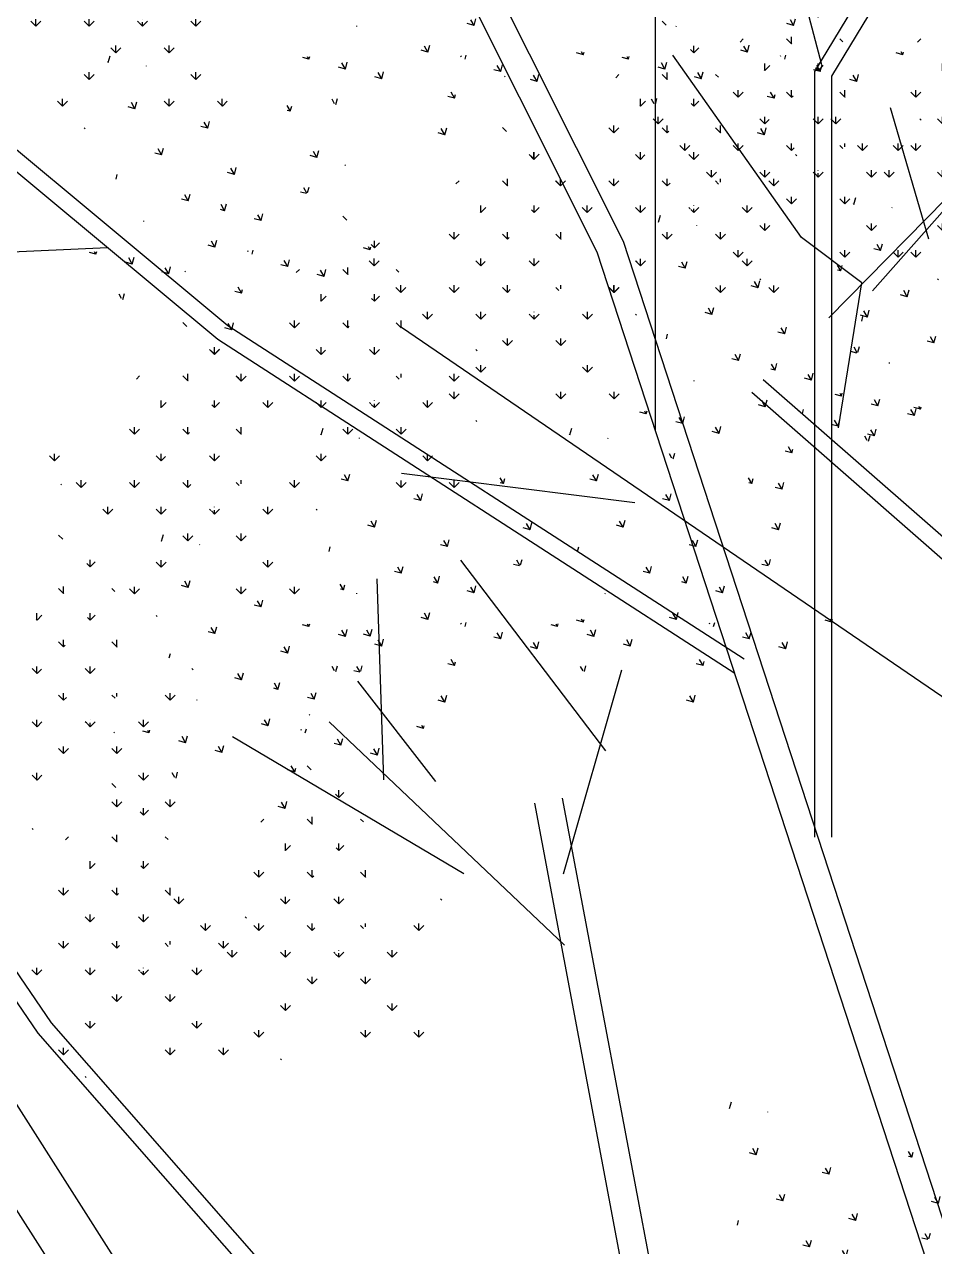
# Model space of a CAD drawing. Header units: inches. Extents: x 35686 to 107884, y -6679 to 46392.
# Drawn here: x 89109 to 90618, y 34273 to 36300 of the extents above; entities that cross this region are included whole.
import ezdxf

# ---------------------------------------------------------------- set-up
doc = ezdxf.new("R2010")
doc.units = ezdxf.units.IN
doc.header["$LTSCALE"] = 500
doc.header["$MEASUREMENT"] = 0
doc.layers.add('APPROVAL-DRG', color=7, linetype='CONTINUOUS')
doc.layers.add('FRONT-ELEVATION', color=7, linetype='CONTINUOUS')

# ---------------------------------------------------------------- blocks, each defined once
blk = doc.blocks.new('TREE3')
at = {"layer": 'FRONT-ELEVATION', "linetype": 'Continuous'}
h = blk.add_hatch(dxfattribs=at)
h.set_pattern_fill('GRASS', color=62, scale=50, style=0)
h.set_pattern_definition([(90, (-82599.68, 23982.284), (-35.355339, 35.355339), [9.375, -61.335678]), (45, (-82599.68, 23982.284), (-35.35534, 35.35534), [9.375, -40.625]), (135, (-82599.68, 23982.284), (-35.35534, -35.35534), [9.375, -40.625])])
edge = h.paths.add_edge_path()
edge.add_line((-1307.1, 4358.2), (-1251.9, 4253.2))
edge.add_line((-1251.9, 4253.2), (-1144.3, 4257))
edge.add_line((-1144.3, 4257), (-1262.9, 4352.3))
edge.add_line((-1262.9, 4352.3), (-1149.4, 4379.9))
edge.add_line((-1149.4, 4379.9), (-1152, 4492.2))
edge.add_line((-1152, 4492.2), (-1208, 4389.4))
edge.add_line((-1208, 4389.4), (-1293.4, 4370.3))
edge.add_line((-1293.4, 4370.3), (-1248.7, 4409.6))
edge.add_line((-1248.7, 4409.6), (-1255, 4548.1))
edge.add_line((-1255, 4548.1), (-1292.2, 4623.3))
edge.add_line((-1292.2, 4623.3), (-1290.7, 4486))
edge.add_line((-1290.7, 4486), (-1306, 4383.3))
edge.add_line((-1306, 4383.3), (-1318.9, 4399.9))
edge.add_line((-1318.9, 4399.9), (-1325.8, 4692.5))
edge.add_line((-1325.8, 4692.5), (-1360.1, 4513.3))
edge.add_line((-1360.1, 4513.3), (-1338.7, 4425.4))
edge.add_line((-1338.7, 4425.4), (-1379.1, 4477.5))
edge.add_line((-1379.1, 4477.5), (-1377, 4588.5))
edge.add_line((-1377, 4588.5), (-1418.6, 4461.9))
edge.add_line((-1418.6, 4461.9), (-1329.9, 4389.2))
edge.add_line((-1329.9, 4389.2), (-1534.6, 4465.3))
edge.add_line((-1534.6, 4465.3), (-1456.6, 4342.2))
edge.add_line((-1456.6, 4342.2), (-1328, 4364.9))
edge.add_line((-1328, 4364.9), (-1418.7, 4274.2))
edge.add_line((-1418.7, 4274.2), (-1365.8, 4225.2))
edge.add_line((-1365.8, 4225.2), (-1305.3, 4353.6))
h = blk.add_hatch(dxfattribs=at)
h.set_pattern_fill('GRASS', color=41, scale=50, angle=30, style=0)
h.set_pattern_definition([(120, (-81093.973, -19315.238), (-48.296291, 12.940952), [9.375, -61.335678]), (75, (-81093.973, -19315.24), (-48.29629, 12.940952), [9.375, -40.625]), (165, (-81093.973, -19315.24), (-12.940952, -48.29629), [9.375, -40.625])])
edge = h.paths.add_edge_path()
edge.add_line((-880.5, 4336.1), (-780.2, 4272.8))
edge.add_line((-780.2, 4272.8), (-688.9, 4329.8))
edge.add_line((-688.9, 4329.8), (-839.2, 4353.1))
edge.add_line((-839.2, 4353.1), (-754.8, 4433.8))
edge.add_line((-754.8, 4433.8), (-813.2, 4529.7))
edge.add_line((-813.2, 4529.7), (-810.2, 4412.7))
edge.add_line((-810.2, 4412.7), (-874.7, 4353.4))
edge.add_line((-874.7, 4353.4), (-855.6, 4409.9))
edge.add_line((-855.6, 4409.9), (-930.3, 4526.6))
edge.add_line((-930.3, 4526.6), (-1000.1, 4573.1))
edge.add_line((-1000.1, 4573.1), (-930.2, 4455))
edge.add_line((-930.2, 4455), (-892.1, 4358.4))
edge.add_line((-892.1, 4358.4), (-911.6, 4366.3))
edge.add_line((-911.6, 4366.3), (-1063.9, 4616.2))
edge.add_line((-1063.9, 4616.2), (-1004, 4443.9))
edge.add_line((-1004, 4443.9), (-941.5, 4378.5))
edge.add_line((-941.5, 4378.5), (-1002.5, 4403.4))
edge.add_line((-1002.5, 4403.4), (-1056.2, 4500.6))
edge.add_line((-1056.2, 4500.6), (-1028.9, 4370.2))
edge.add_line((-1028.9, 4370.2), (-915.8, 4351.5))
edge.add_line((-915.8, 4351.5), (-1131, 4315.1))
edge.add_line((-1131, 4315.1), (-1001.9, 4247.5))
edge.add_line((-1001.9, 4247.5), (-901.9, 4331.4))
edge.add_line((-901.9, 4331.4), (-935.2, 4207.6))
edge.add_line((-935.2, 4207.6), (-864.8, 4191.5))
edge.add_line((-864.8, 4191.5), (-876.6, 4333))
h = blk.add_hatch(dxfattribs=at)
h.set_pattern_fill('GRASS', color=41, scale=50, angle=30, style=0)
h.set_pattern_definition([(120, (-80670.08, -19315.238), (-48.296291, 12.940952), [9.375, -61.335678]), (75, (-80670.08, -19315.24), (-48.29629, 12.940952), [9.375, -40.625]), (165, (-80670.08, -19315.24), (-12.940952, -48.29629), [9.375, -40.625])])
edge = h.paths.add_edge_path()
edge.add_line((-456.6, 4336.1), (-356.3, 4272.8))
edge.add_line((-356.3, 4272.8), (-265, 4329.8))
edge.add_line((-265, 4329.8), (-415.4, 4353.1))
edge.add_line((-415.4, 4353.1), (-330.9, 4433.8))
edge.add_line((-330.9, 4433.8), (-389.3, 4529.7))
edge.add_line((-389.3, 4529.7), (-386.3, 4412.7))
edge.add_line((-386.3, 4412.7), (-450.8, 4353.4))
edge.add_line((-450.8, 4353.4), (-431.7, 4409.9))
edge.add_line((-431.7, 4409.9), (-506.4, 4526.6))
edge.add_line((-506.4, 4526.6), (-576.2, 4573.1))
edge.add_line((-576.2, 4573.1), (-506.3, 4455))
edge.add_line((-506.3, 4455), (-468.2, 4358.4))
edge.add_line((-468.2, 4358.4), (-487.7, 4366.3))
edge.add_line((-487.7, 4366.3), (-640, 4616.2))
edge.add_line((-640, 4616.2), (-580.1, 4443.9))
edge.add_line((-580.1, 4443.9), (-517.6, 4378.5))
edge.add_line((-517.6, 4378.5), (-578.6, 4403.4))
edge.add_line((-578.6, 4403.4), (-632.3, 4500.6))
edge.add_line((-632.3, 4500.6), (-605, 4370.2))
edge.add_line((-605, 4370.2), (-491.9, 4351.5))
edge.add_line((-491.9, 4351.5), (-707.1, 4315.1))
edge.add_line((-707.1, 4315.1), (-578, 4247.5))
edge.add_line((-578, 4247.5), (-478, 4331.4))
edge.add_line((-478, 4331.4), (-511.3, 4207.6))
edge.add_line((-511.3, 4207.6), (-440.9, 4191.5))
edge.add_line((-440.9, 4191.5), (-452.7, 4333))
h = blk.add_hatch(dxfattribs=at)
h.set_pattern_fill('GRASS', color=62, scale=50, style=0)
h.set_pattern_definition([(90, (-81703.215, 23781.8), (-35.355339, 35.355339), [9.375, -61.335678]), (45, (-81703.215, 23781.8), (-35.35534, 35.35534), [9.375, -40.625]), (135, (-81703.215, 23781.8), (-35.35534, -35.35534), [9.375, -40.625])])
edge = h.paths.add_edge_path()
edge.add_line((-410.7, 4157.7), (-355.4, 4052.7))
edge.add_line((-355.4, 4052.7), (-247.8, 4056.5))
edge.add_line((-247.8, 4056.5), (-366.4, 4151.8))
edge.add_line((-366.4, 4151.8), (-252.9, 4179.5))
edge.add_line((-252.9, 4179.5), (-255.5, 4291.7))
edge.add_line((-255.5, 4291.7), (-311.5, 4188.9))
edge.add_line((-311.5, 4188.9), (-396.9, 4169.8))
edge.add_line((-396.9, 4169.8), (-352.2, 4209.1))
edge.add_line((-352.2, 4209.1), (-358.5, 4347.6))
edge.add_line((-358.5, 4347.6), (-395.7, 4422.8))
edge.add_line((-395.7, 4422.8), (-394.2, 4285.5))
edge.add_line((-394.2, 4285.5), (-409.5, 4182.8))
edge.add_line((-409.5, 4182.8), (-422.5, 4199.4))
edge.add_line((-422.5, 4199.4), (-429.4, 4492))
edge.add_line((-429.4, 4492), (-463.6, 4312.9))
edge.add_line((-463.6, 4312.9), (-442.3, 4224.9))
edge.add_line((-442.3, 4224.9), (-482.7, 4277))
edge.add_line((-482.7, 4277), (-480.5, 4388))
edge.add_line((-480.5, 4388), (-522.1, 4261.4))
edge.add_line((-522.1, 4261.4), (-433.5, 4188.7))
edge.add_line((-433.5, 4188.7), (-638.1, 4264.8))
edge.add_line((-638.1, 4264.8), (-560.1, 4141.7))
edge.add_line((-560.1, 4141.7), (-431.5, 4164.4))
edge.add_line((-431.5, 4164.4), (-522.3, 4073.8))
edge.add_line((-522.3, 4073.8), (-469.3, 4024.7))
edge.add_line((-469.3, 4024.7), (-408.9, 4153.1))
h = blk.add_hatch(dxfattribs=at)
h.set_pattern_fill('GRASS', color=62, scale=50, style=0)
h.set_pattern_definition([(90, (-81467.72, 23781.8), (-35.355339, 35.355339), [9.375, -61.335678]), (45, (-81467.72, 23781.8), (-35.35534, 35.35534), [9.375, -40.625]), (135, (-81467.72, 23781.8), (-35.35534, -35.35534), [9.375, -40.625])])
edge = h.paths.add_edge_path()
edge.add_line((-175.2, 4157.7), (-119.9, 4052.7))
edge.add_line((-119.9, 4052.7), (-12.3, 4056.5))
edge.add_line((-12.3, 4056.5), (-130.9, 4151.8))
edge.add_line((-130.9, 4151.8), (-17.4, 4179.5))
edge.add_line((-17.4, 4179.5), (-20.1, 4291.7))
edge.add_line((-20.1, 4291.7), (-76, 4188.9))
edge.add_line((-76, 4188.9), (-161.4, 4169.8))
edge.add_line((-161.4, 4169.8), (-116.7, 4209.1))
edge.add_line((-116.7, 4209.1), (-123, 4347.6))
edge.add_line((-123, 4347.6), (-160.2, 4422.8))
edge.add_line((-160.2, 4422.8), (-158.7, 4285.5))
edge.add_line((-158.7, 4285.5), (-174, 4182.8))
edge.add_line((-174, 4182.8), (-187, 4199.4))
edge.add_line((-187, 4199.4), (-193.9, 4492))
edge.add_line((-193.9, 4492), (-228.1, 4312.9))
edge.add_line((-228.1, 4312.9), (-206.8, 4224.9))
edge.add_line((-206.8, 4224.9), (-247.2, 4277))
edge.add_line((-247.2, 4277), (-245.1, 4388))
edge.add_line((-245.1, 4388), (-286.6, 4261.4))
edge.add_line((-286.6, 4261.4), (-198, 4188.7))
edge.add_line((-198, 4188.7), (-402.6, 4264.8))
edge.add_line((-402.6, 4264.8), (-324.6, 4141.7))
edge.add_line((-324.6, 4141.7), (-196, 4164.4))
edge.add_line((-196, 4164.4), (-286.8, 4073.8))
edge.add_line((-286.8, 4073.8), (-233.9, 4024.7))
edge.add_line((-233.9, 4024.7), (-173.4, 4153.1))
h = blk.add_hatch(dxfattribs=at)
h.set_pattern_fill('GRASS', color=62, scale=50, style=0)
h.set_pattern_definition([(90, (-81868.06, 23734.754), (-35.355339, 35.355339), [9.375, -61.335678]), (45, (-81868.06, 23734.754), (-35.35534, 35.35534), [9.375, -40.625]), (135, (-81868.06, 23734.754), (-35.35534, -35.35534), [9.375, -40.625])])
edge = h.paths.add_edge_path()
edge.add_line((-575.5, 4110.7), (-520.3, 4005.7))
edge.add_line((-520.3, 4005.7), (-412.7, 4009.4))
edge.add_line((-412.7, 4009.4), (-531.3, 4104.8))
edge.add_line((-531.3, 4104.8), (-417.7, 4132.4))
edge.add_line((-417.7, 4132.4), (-420.4, 4244.6))
edge.add_line((-420.4, 4244.6), (-476.4, 4141.9))
edge.add_line((-476.4, 4141.9), (-561.8, 4122.8))
edge.add_line((-561.8, 4122.8), (-517.1, 4162.1))
edge.add_line((-517.1, 4162.1), (-523.3, 4300.6))
edge.add_line((-523.3, 4300.6), (-560.6, 4375.8))
edge.add_line((-560.6, 4375.8), (-559.1, 4238.5))
edge.add_line((-559.1, 4238.5), (-574.4, 4135.7))
edge.add_line((-574.4, 4135.7), (-587.3, 4152.4))
edge.add_line((-587.3, 4152.4), (-594.2, 4445))
edge.add_line((-594.2, 4445), (-628.5, 4265.8))
edge.add_line((-628.5, 4265.8), (-607.1, 4177.9))
edge.add_line((-607.1, 4177.9), (-647.5, 4230))
edge.add_line((-647.5, 4230), (-645.4, 4341))
edge.add_line((-645.4, 4341), (-687, 4214.4))
edge.add_line((-687, 4214.4), (-598.3, 4141.7))
edge.add_line((-598.3, 4141.7), (-802.9, 4217.8))
edge.add_line((-802.9, 4217.8), (-724.9, 4094.7))
edge.add_line((-724.9, 4094.7), (-596.4, 4117.4))
edge.add_line((-596.4, 4117.4), (-687.1, 4026.7))
edge.add_line((-687.1, 4026.7), (-634.2, 3977.6))
edge.add_line((-634.2, 3977.6), (-573.7, 4106))
h = blk.add_hatch(dxfattribs=at)
h.set_pattern_fill('GRASS', color=41, scale=50, angle=30, style=0)
h.set_pattern_definition([(120, (-81376.568, -19573.992), (-48.296291, 12.940952), [9.375, -61.335678]), (75, (-81376.57, -19573.99), (-48.29629, 12.940952), [9.375, -40.625]), (165, (-81376.57, -19573.99), (-12.940952, -48.29629), [9.375, -40.625])])
edge = h.paths.add_edge_path()
edge.add_line((-1163.1, 4077.3), (-1062.8, 4014))
edge.add_line((-1062.8, 4014), (-971.5, 4071.1))
edge.add_line((-971.5, 4071.1), (-1121.8, 4094.3))
edge.add_line((-1121.8, 4094.3), (-1037.4, 4175))
edge.add_line((-1037.4, 4175), (-1095.8, 4270.9))
edge.add_line((-1095.8, 4270.9), (-1092.8, 4153.9))
edge.add_line((-1092.8, 4153.9), (-1157.3, 4094.7))
edge.add_line((-1157.3, 4094.7), (-1138.2, 4151.1))
edge.add_line((-1138.2, 4151.1), (-1212.9, 4267.9))
edge.add_line((-1212.9, 4267.9), (-1282.7, 4314.4))
edge.add_line((-1282.7, 4314.4), (-1212.8, 4196.2))
edge.add_line((-1212.8, 4196.2), (-1174.7, 4099.6))
edge.add_line((-1174.7, 4099.6), (-1194.2, 4107.6))
edge.add_line((-1194.2, 4107.6), (-1346.5, 4357.5))
edge.add_line((-1346.5, 4357.5), (-1286.6, 4185.2))
edge.add_line((-1286.6, 4185.2), (-1224.1, 4119.7))
edge.add_line((-1224.1, 4119.7), (-1285.1, 4144.6))
edge.add_line((-1285.1, 4144.6), (-1338.8, 4241.9))
edge.add_line((-1338.8, 4241.9), (-1311.5, 4111.4))
edge.add_line((-1311.5, 4111.4), (-1198.4, 4092.8))
edge.add_line((-1198.4, 4092.8), (-1413.6, 4056.4))
edge.add_line((-1413.6, 4056.4), (-1284.5, 3988.8))
edge.add_line((-1284.5, 3988.8), (-1184.5, 4072.7))
edge.add_line((-1184.5, 4072.7), (-1217.8, 3948.8))
edge.add_line((-1217.8, 3948.8), (-1147.4, 3932.8))
edge.add_line((-1147.4, 3932.8), (-1159.2, 4074.2))
h = blk.add_hatch(dxfattribs=at)
h.set_pattern_fill('GRASS', color=62, scale=50, style=0)
h.set_pattern_definition([(90, (-82080.01, 23593.615), (-35.355339, 35.355339), [9.375, -61.335678]), (45, (-82080.01, 23593.615), (-35.35534, 35.35534), [9.375, -40.625]), (135, (-82080.01, 23593.615), (-35.35534, -35.35534), [9.375, -40.625])])
edge = h.paths.add_edge_path()
edge.add_line((-787.5, 3969.5), (-732.2, 3864.5))
edge.add_line((-732.2, 3864.5), (-624.6, 3868.3))
edge.add_line((-624.6, 3868.3), (-743.2, 3963.6))
edge.add_line((-743.2, 3963.6), (-629.7, 3991.3))
edge.add_line((-629.7, 3991.3), (-632.3, 4103.5))
edge.add_line((-632.3, 4103.5), (-688.3, 4000.7))
edge.add_line((-688.3, 4000.7), (-773.7, 3981.6))
edge.add_line((-773.7, 3981.6), (-729, 4021))
edge.add_line((-729, 4021), (-735.3, 4159.5))
edge.add_line((-735.3, 4159.5), (-772.5, 4234.6))
edge.add_line((-772.5, 4234.6), (-771, 4097.3))
edge.add_line((-771, 4097.3), (-786.3, 3994.6))
edge.add_line((-786.3, 3994.6), (-799.3, 4011.3))
edge.add_line((-799.3, 4011.3), (-806.2, 4303.8))
edge.add_line((-806.2, 4303.8), (-840.4, 4124.7))
edge.add_line((-840.4, 4124.7), (-819.1, 4036.8))
edge.add_line((-819.1, 4036.8), (-859.5, 4088.8))
edge.add_line((-859.5, 4088.8), (-857.3, 4199.9))
edge.add_line((-857.3, 4199.9), (-898.9, 4073.2))
edge.add_line((-898.9, 4073.2), (-810.3, 4000.5))
edge.add_line((-810.3, 4000.5), (-1014.9, 4076.6))
edge.add_line((-1014.9, 4076.6), (-936.9, 3953.6))
edge.add_line((-936.9, 3953.6), (-808.3, 3976.2))
edge.add_line((-808.3, 3976.2), (-899.1, 3885.6))
edge.add_line((-899.1, 3885.6), (-846.1, 3836.5))
edge.add_line((-846.1, 3836.5), (-785.7, 3964.9))
h = blk.add_hatch(dxfattribs=at)
h.set_pattern_fill('GRASS', color=62, scale=50, style=0)
h.set_pattern_definition([(90, (-82291.954, 23476), (-35.355339, 35.355339), [9.375, -61.335678]), (45, (-82291.954, 23476), (-35.35534, 35.35534), [9.375, -40.625]), (135, (-82291.954, 23476), (-35.35534, -35.35534), [9.375, -40.625])])
edge = h.paths.add_edge_path()
edge.add_line((-999.4, 3851.9), (-944.2, 3746.9))
edge.add_line((-944.2, 3746.9), (-836.6, 3750.7))
edge.add_line((-836.6, 3750.7), (-955.2, 3846))
edge.add_line((-955.2, 3846), (-841.6, 3873.7))
edge.add_line((-841.6, 3873.7), (-844.3, 3985.9))
edge.add_line((-844.3, 3985.9), (-900.2, 3883.1))
edge.add_line((-900.2, 3883.1), (-985.7, 3864))
edge.add_line((-985.7, 3864), (-940.9, 3903.3))
edge.add_line((-940.9, 3903.3), (-947.2, 4041.8))
edge.add_line((-947.2, 4041.8), (-984.5, 4117))
edge.add_line((-984.5, 4117), (-983, 3979.7))
edge.add_line((-983, 3979.7), (-998.3, 3877))
edge.add_line((-998.3, 3877), (-1011.2, 3893.6))
edge.add_line((-1011.2, 3893.6), (-1018.1, 4186.2))
edge.add_line((-1018.1, 4186.2), (-1052.4, 4007))
edge.add_line((-1052.4, 4007), (-1031, 3919.1))
edge.add_line((-1031, 3919.1), (-1071.4, 3971.2))
edge.add_line((-1071.4, 3971.2), (-1069.3, 4082.2))
edge.add_line((-1069.3, 4082.2), (-1110.8, 3955.6))
edge.add_line((-1110.8, 3955.6), (-1022.2, 3882.9))
edge.add_line((-1022.2, 3882.9), (-1226.8, 3959))
edge.add_line((-1226.8, 3959), (-1148.8, 3835.9))
edge.add_line((-1148.8, 3835.9), (-1020.3, 3858.6))
edge.add_line((-1020.3, 3858.6), (-1111, 3768))
edge.add_line((-1111, 3768), (-1058.1, 3718.9))
edge.add_line((-1058.1, 3718.9), (-997.6, 3847.3))
h = blk.add_hatch(dxfattribs=at)
h.set_pattern_fill('GRASS', color=42, scale=50, angle=30, style=0)
h.set_pattern_definition([(120, (-80387.485, -19762.177), (-48.296291, 12.940952), [9.375, -61.335678]), (75, (-80387.485, -19762.177), (-48.29629, 12.940952), [9.375, -40.625]), (165, (-80387.485, -19762.177), (-12.940952, -48.29629), [9.375, -40.625])])
edge = h.paths.add_edge_path()
edge.add_line((-174, 3889.1), (-73.7, 3825.8))
edge.add_line((-73.7, 3825.8), (17.6, 3882.9))
edge.add_line((17.6, 3882.9), (-132.8, 3906.2))
edge.add_line((-132.8, 3906.2), (-48.3, 3986.8))
edge.add_line((-48.3, 3986.8), (-106.7, 4082.7))
edge.add_line((-106.7, 4082.7), (-103.8, 3965.7))
edge.add_line((-103.8, 3965.7), (-168.2, 3906.5))
edge.add_line((-168.2, 3906.5), (-149.1, 3962.9))
edge.add_line((-149.1, 3962.9), (-223.8, 4079.7))
edge.add_line((-223.8, 4079.7), (-293.6, 4126.2))
edge.add_line((-293.6, 4126.2), (-223.7, 4008))
edge.add_line((-223.7, 4008), (-185.6, 3911.4))
edge.add_line((-185.6, 3911.4), (-205.1, 3919.4))
edge.add_line((-205.1, 3919.4), (-357.4, 4169.3))
edge.add_line((-357.4, 4169.3), (-297.5, 3997))
edge.add_line((-297.5, 3997), (-235, 3931.6))
edge.add_line((-235, 3931.6), (-296, 3956.4))
edge.add_line((-296, 3956.4), (-349.7, 4053.7))
edge.add_line((-349.7, 4053.7), (-322.4, 3923.2))
edge.add_line((-322.4, 3923.2), (-209.3, 3904.6))
edge.add_line((-209.3, 3904.6), (-424.5, 3868.2))
edge.add_line((-424.5, 3868.2), (-295.4, 3800.6))
edge.add_line((-295.4, 3800.6), (-195.5, 3884.5))
edge.add_line((-195.5, 3884.5), (-228.7, 3760.6))
edge.add_line((-228.7, 3760.6), (-158.3, 3744.6))
edge.add_line((-158.3, 3744.6), (-170.1, 3886))
h = blk.add_hatch(dxfattribs=at)
h.set_pattern_fill('GRASS', color=42, scale=50, angle=30, style=0)
h.set_pattern_definition([(120, (-80646.53, -19785.7), (-48.296291, 12.940952), [9.375, -61.335678]), (75, (-80646.53, -19785.7), (-48.29629, 12.940952), [9.375, -40.625]), (165, (-80646.53, -19785.7), (-12.940952, -48.29629), [9.375, -40.625])])
edge = h.paths.add_edge_path()
edge.add_line((-433.1, 3865.6), (-332.7, 3802.3))
edge.add_line((-332.7, 3802.3), (-241.4, 3859.4))
edge.add_line((-241.4, 3859.4), (-391.8, 3882.6))
edge.add_line((-391.8, 3882.6), (-307.3, 3963.3))
edge.add_line((-307.3, 3963.3), (-365.7, 4059.2))
edge.add_line((-365.7, 4059.2), (-362.8, 3942.2))
edge.add_line((-362.8, 3942.2), (-427.2, 3883))
edge.add_line((-427.2, 3883), (-408.2, 3939.4))
edge.add_line((-408.2, 3939.4), (-482.9, 4056.2))
edge.add_line((-482.9, 4056.2), (-552.7, 4102.7))
edge.add_line((-552.7, 4102.7), (-482.7, 3984.5))
edge.add_line((-482.7, 3984.5), (-444.6, 3887.9))
edge.add_line((-444.6, 3887.9), (-464.2, 3895.9))
edge.add_line((-464.2, 3895.9), (-616.4, 4145.8))
edge.add_line((-616.4, 4145.8), (-556.5, 3973.5))
edge.add_line((-556.5, 3973.5), (-494.1, 3908))
edge.add_line((-494.1, 3908), (-555.1, 3932.9))
edge.add_line((-555.1, 3932.9), (-608.8, 4030.2))
edge.add_line((-608.8, 4030.2), (-581.4, 3899.7))
edge.add_line((-581.4, 3899.7), (-468.3, 3881.1))
edge.add_line((-468.3, 3881.1), (-683.6, 3844.7))
edge.add_line((-683.6, 3844.7), (-554.5, 3777.1))
edge.add_line((-554.5, 3777.1), (-454.5, 3861))
edge.add_line((-454.5, 3861), (-487.8, 3737.1))
edge.add_line((-487.8, 3737.1), (-417.4, 3721.1))
edge.add_line((-417.4, 3721.1), (-429.2, 3862.5))
h = blk.add_hatch(dxfattribs=at)
h.set_pattern_fill('GRASS', color=62, scale=50, style=0)
h.set_pattern_definition([(90, (-82503.9, 23334.86), (-35.355339, 35.355339), [9.375, -61.335678]), (45, (-82503.9, 23334.86), (-35.35534, 35.35534), [9.375, -40.625]), (135, (-82503.9, 23334.86), (-35.35534, -35.35534), [9.375, -40.625])])
edge = h.paths.add_edge_path()
edge.add_line((-1211.4, 3710.8), (-1156.1, 3605.8))
edge.add_line((-1156.1, 3605.8), (-1048.5, 3609.5))
edge.add_line((-1048.5, 3609.5), (-1167.1, 3704.9))
edge.add_line((-1167.1, 3704.9), (-1053.6, 3732.5))
edge.add_line((-1053.6, 3732.5), (-1056.2, 3844.7))
edge.add_line((-1056.2, 3844.7), (-1112.2, 3742))
edge.add_line((-1112.2, 3742), (-1197.6, 3722.9))
edge.add_line((-1197.6, 3722.9), (-1152.9, 3762.2))
edge.add_line((-1152.9, 3762.2), (-1159.2, 3900.7))
edge.add_line((-1159.2, 3900.7), (-1196.4, 3975.9))
edge.add_line((-1196.4, 3975.9), (-1194.9, 3838.6))
edge.add_line((-1194.9, 3838.6), (-1210.2, 3735.8))
edge.add_line((-1210.2, 3735.8), (-1223.2, 3752.5))
edge.add_line((-1223.2, 3752.5), (-1230.1, 4045.1))
edge.add_line((-1230.1, 4045.1), (-1264.3, 3865.9))
edge.add_line((-1264.3, 3865.9), (-1243, 3778))
edge.add_line((-1243, 3778), (-1283.4, 3830.1))
edge.add_line((-1283.4, 3830.1), (-1281.2, 3941.1))
edge.add_line((-1281.2, 3941.1), (-1322.8, 3814.5))
edge.add_line((-1322.8, 3814.5), (-1234.1, 3741.8))
edge.add_line((-1234.1, 3741.8), (-1438.8, 3817.9))
edge.add_line((-1438.8, 3817.9), (-1360.8, 3694.8))
edge.add_line((-1360.8, 3694.8), (-1232.2, 3717.5))
edge.add_line((-1232.2, 3717.5), (-1323, 3626.8))
edge.add_line((-1323, 3626.8), (-1270, 3577.7))
edge.add_line((-1270, 3577.7), (-1209.5, 3706.1))
h = blk.add_hatch(dxfattribs=at)
h.set_pattern_fill('GRASS', color=42, scale=50, angle=30, style=0)
h.set_pattern_definition([(120, (-81093.973, -20067.978), (-48.296291, 12.940952), [9.375, -61.335678]), (75, (-81093.973, -20067.98), (-48.29629, 12.940952), [9.375, -40.625]), (165, (-81093.973, -20067.98), (-12.940952, -48.29629), [9.375, -40.625])])
edge = h.paths.add_edge_path()
edge.add_line((-880.5, 3583.3), (-780.2, 3520))
edge.add_line((-780.2, 3520), (-688.9, 3577.1))
edge.add_line((-688.9, 3577.1), (-839.2, 3600.3))
edge.add_line((-839.2, 3600.3), (-754.8, 3681))
edge.add_line((-754.8, 3681), (-813.2, 3776.9))
edge.add_line((-813.2, 3776.9), (-810.2, 3659.9))
edge.add_line((-810.2, 3659.9), (-874.7, 3600.7))
edge.add_line((-874.7, 3600.7), (-855.6, 3657.1))
edge.add_line((-855.6, 3657.1), (-930.3, 3773.9))
edge.add_line((-930.3, 3773.9), (-1000.1, 3820.4))
edge.add_line((-1000.1, 3820.4), (-930.2, 3702.2))
edge.add_line((-930.2, 3702.2), (-892.1, 3605.6))
edge.add_line((-892.1, 3605.6), (-911.6, 3613.6))
edge.add_line((-911.6, 3613.6), (-1063.9, 3863.5))
edge.add_line((-1063.9, 3863.5), (-1004, 3691.2))
edge.add_line((-1004, 3691.2), (-941.5, 3625.8))
edge.add_line((-941.5, 3625.8), (-1002.5, 3650.6))
edge.add_line((-1002.5, 3650.6), (-1056.2, 3747.9))
edge.add_line((-1056.2, 3747.9), (-1028.9, 3617.4))
edge.add_line((-1028.9, 3617.4), (-915.8, 3598.8))
edge.add_line((-915.8, 3598.8), (-1131, 3562.4))
edge.add_line((-1131, 3562.4), (-1001.9, 3494.8))
edge.add_line((-1001.9, 3494.8), (-901.9, 3578.7))
edge.add_line((-901.9, 3578.7), (-935.2, 3454.8))
edge.add_line((-935.2, 3454.8), (-864.8, 3438.8))
edge.add_line((-864.8, 3438.8), (-876.6, 3580.2))
h = blk.add_hatch(dxfattribs=at)
h.set_pattern_fill('GRASS', color=42, scale=50, angle=30, style=0)
h.set_pattern_definition([(120, (-80764.28, -20067.978), (-48.296291, 12.940952), [9.375, -61.335678]), (75, (-80764.28, -20067.98), (-48.29629, 12.940952), [9.375, -40.625]), (165, (-80764.28, -20067.98), (-12.940952, -48.29629), [9.375, -40.625])])
edge = h.paths.add_edge_path()
edge.add_line((-550.8, 3583.3), (-450.5, 3520))
edge.add_line((-450.5, 3520), (-359.2, 3577.1))
edge.add_line((-359.2, 3577.1), (-509.6, 3600.3))
edge.add_line((-509.6, 3600.3), (-425.1, 3681))
edge.add_line((-425.1, 3681), (-483.5, 3776.9))
edge.add_line((-483.5, 3776.9), (-480.5, 3659.9))
edge.add_line((-480.5, 3659.9), (-545, 3600.7))
edge.add_line((-545, 3600.7), (-525.9, 3657.1))
edge.add_line((-525.9, 3657.1), (-600.6, 3773.9))
edge.add_line((-600.6, 3773.9), (-670.4, 3820.4))
edge.add_line((-670.4, 3820.4), (-600.5, 3702.2))
edge.add_line((-600.5, 3702.2), (-562.4, 3605.6))
edge.add_line((-562.4, 3605.6), (-581.9, 3613.6))
edge.add_line((-581.9, 3613.6), (-734.2, 3863.5))
edge.add_line((-734.2, 3863.5), (-674.3, 3691.2))
edge.add_line((-674.3, 3691.2), (-611.8, 3625.8))
edge.add_line((-611.8, 3625.8), (-672.8, 3650.6))
edge.add_line((-672.8, 3650.6), (-726.5, 3747.9))
edge.add_line((-726.5, 3747.9), (-699.2, 3617.4))
edge.add_line((-699.2, 3617.4), (-586.1, 3598.8))
edge.add_line((-586.1, 3598.8), (-801.3, 3562.4))
edge.add_line((-801.3, 3562.4), (-672.2, 3494.8))
edge.add_line((-672.2, 3494.8), (-572.2, 3578.7))
edge.add_line((-572.2, 3578.7), (-605.5, 3454.8))
edge.add_line((-605.5, 3454.8), (-535.1, 3438.8))
edge.add_line((-535.1, 3438.8), (-546.9, 3580.2))
h = blk.add_hatch(dxfattribs=at)
h.set_pattern_fill('GRASS', color=62, scale=50, style=0)
h.set_pattern_definition([(90, (-82668.748, 23052.583), (-35.355339, 35.355339), [9.375, -61.335678]), (45, (-82668.75, 23052.583), (-35.35534, 35.35534), [9.375, -40.625]), (135, (-82668.75, 23052.583), (-35.35534, -35.35534), [9.375, -40.625])])
edge = h.paths.add_edge_path()
edge.add_line((-1376.2, 3428.5), (-1321, 3323.5))
edge.add_line((-1321, 3323.5), (-1213.4, 3327.3))
edge.add_line((-1213.4, 3327.3), (-1332, 3422.6))
edge.add_line((-1332, 3422.6), (-1218.4, 3450.2))
edge.add_line((-1218.4, 3450.2), (-1221.1, 3562.5))
edge.add_line((-1221.1, 3562.5), (-1277, 3459.7))
edge.add_line((-1277, 3459.7), (-1362.4, 3440.6))
edge.add_line((-1362.4, 3440.6), (-1317.7, 3479.9))
edge.add_line((-1317.7, 3479.9), (-1324, 3618.4))
edge.add_line((-1324, 3618.4), (-1361.3, 3693.6))
edge.add_line((-1361.3, 3693.6), (-1359.8, 3556.3))
edge.add_line((-1359.8, 3556.3), (-1375.1, 3453.6))
edge.add_line((-1375.1, 3453.6), (-1388, 3470.2))
edge.add_line((-1388, 3470.2), (-1394.9, 3762.8))
edge.add_line((-1394.9, 3762.8), (-1429.2, 3583.6))
edge.add_line((-1429.2, 3583.6), (-1407.8, 3495.7))
edge.add_line((-1407.8, 3495.7), (-1448.2, 3547.8))
edge.add_line((-1448.2, 3547.8), (-1446.1, 3658.8))
edge.add_line((-1446.1, 3658.8), (-1487.6, 3532.2))
edge.add_line((-1487.6, 3532.2), (-1399, 3459.5))
edge.add_line((-1399, 3459.5), (-1603.6, 3535.6))
edge.add_line((-1603.6, 3535.6), (-1525.6, 3412.5))
edge.add_line((-1525.6, 3412.5), (-1397.1, 3435.2))
edge.add_line((-1397.1, 3435.2), (-1487.8, 3344.5))
edge.add_line((-1487.8, 3344.5), (-1434.9, 3295.5))
edge.add_line((-1434.9, 3295.5), (-1374.4, 3423.9))
h = blk.add_hatch(dxfattribs=at)
h.set_pattern_fill('GRASS', color=42, scale=50, angle=30, style=0)
h.set_pattern_definition([(120, (-81305.92, -20209.116), (-48.296291, 12.940952), [9.375, -61.335678]), (75, (-81305.92, -20209.116), (-48.29629, 12.940952), [9.375, -40.625]), (165, (-81305.92, -20209.116), (-12.940952, -48.29629), [9.375, -40.625])])
edge = h.paths.add_edge_path()
edge.add_line((-1092.5, 3442.2), (-992.1, 3378.9))
edge.add_line((-992.1, 3378.9), (-900.8, 3435.9))
edge.add_line((-900.8, 3435.9), (-1051.2, 3459.2))
edge.add_line((-1051.2, 3459.2), (-966.7, 3539.9))
edge.add_line((-966.7, 3539.9), (-1025.1, 3635.8))
edge.add_line((-1025.1, 3635.8), (-1022.2, 3518.8))
edge.add_line((-1022.2, 3518.8), (-1086.6, 3459.6))
edge.add_line((-1086.6, 3459.6), (-1067.6, 3516))
edge.add_line((-1067.6, 3516), (-1142.3, 3632.8))
edge.add_line((-1142.3, 3632.8), (-1212.1, 3679.2))
edge.add_line((-1212.1, 3679.2), (-1142.1, 3561.1))
edge.add_line((-1142.1, 3561.1), (-1104, 3464.5))
edge.add_line((-1104, 3464.5), (-1123.6, 3472.4))
edge.add_line((-1123.6, 3472.4), (-1275.8, 3722.4))
edge.add_line((-1275.8, 3722.4), (-1215.9, 3550.1))
edge.add_line((-1215.9, 3550.1), (-1153.4, 3484.6))
edge.add_line((-1153.4, 3484.6), (-1214.5, 3509.5))
edge.add_line((-1214.5, 3509.5), (-1268.1, 3606.7))
edge.add_line((-1268.1, 3606.7), (-1240.8, 3476.3))
edge.add_line((-1240.8, 3476.3), (-1127.7, 3457.7))
edge.add_line((-1127.7, 3457.7), (-1343, 3421.2))
edge.add_line((-1343, 3421.2), (-1213.9, 3353.7))
edge.add_line((-1213.9, 3353.7), (-1113.9, 3437.6))
edge.add_line((-1113.9, 3437.6), (-1147.1, 3313.7))
edge.add_line((-1147.1, 3313.7), (-1076.8, 3297.6))
edge.add_line((-1076.8, 3297.6), (-1088.6, 3439.1))
h = blk.add_hatch(dxfattribs=at)
h.set_pattern_fill('GRASS', color=62, scale=50, style=0)
h.set_pattern_definition([(90, (-82339.054, 22746.783), (-35.355339, 35.355339), [9.375, -61.335678]), (45, (-82339.054, 22746.783), (-35.35534, 35.35534), [9.375, -40.625]), (135, (-82339.054, 22746.783), (-35.35534, -35.35534), [9.375, -40.625])])
edge = h.paths.add_edge_path()
edge.add_line((-1046.5, 3122.7), (-991.3, 3017.7))
edge.add_line((-991.3, 3017.7), (-883.7, 3021.5))
edge.add_line((-883.7, 3021.5), (-1002.3, 3116.8))
edge.add_line((-1002.3, 3116.8), (-888.7, 3144.4))
edge.add_line((-888.7, 3144.4), (-891.4, 3256.7))
edge.add_line((-891.4, 3256.7), (-947.3, 3153.9))
edge.add_line((-947.3, 3153.9), (-1032.8, 3134.8))
edge.add_line((-1032.8, 3134.8), (-988, 3174.1))
edge.add_line((-988, 3174.1), (-994.3, 3312.6))
edge.add_line((-994.3, 3312.6), (-1031.6, 3387.8))
edge.add_line((-1031.6, 3387.8), (-1030.1, 3250.5))
edge.add_line((-1030.1, 3250.5), (-1045.4, 3147.8))
edge.add_line((-1045.4, 3147.8), (-1058.3, 3164.4))
edge.add_line((-1058.3, 3164.4), (-1065.2, 3457))
edge.add_line((-1065.2, 3457), (-1099.5, 3277.8))
edge.add_line((-1099.5, 3277.8), (-1078.1, 3189.9))
edge.add_line((-1078.1, 3189.9), (-1118.5, 3242))
edge.add_line((-1118.5, 3242), (-1116.4, 3353))
edge.add_line((-1116.4, 3353), (-1157.9, 3226.4))
edge.add_line((-1157.9, 3226.4), (-1069.3, 3153.7))
edge.add_line((-1069.3, 3153.7), (-1273.9, 3229.8))
edge.add_line((-1273.9, 3229.8), (-1195.9, 3106.7))
edge.add_line((-1195.9, 3106.7), (-1067.4, 3129.4))
edge.add_line((-1067.4, 3129.4), (-1158.1, 3038.7))
edge.add_line((-1158.1, 3038.7), (-1105.2, 2989.7))
edge.add_line((-1105.2, 2989.7), (-1044.7, 3118.1))
h = blk.add_hatch(dxfattribs=at)
h.set_pattern_fill('GRASS', color=62, scale=50, style=0)
h.set_pattern_definition([(90, (-82598.1, 22723.26), (-35.355339, 35.355339), [9.375, -61.335678]), (45, (-82598.1, 22723.26), (-35.35534, 35.35534), [9.375, -40.625]), (135, (-82598.1, 22723.26), (-35.35534, -35.35534), [9.375, -40.625])])
edge = h.paths.add_edge_path()
edge.add_line((-1305.6, 3099.2), (-1250.3, 2994.2))
edge.add_line((-1250.3, 2994.2), (-1142.7, 2997.9))
edge.add_line((-1142.7, 2997.9), (-1261.3, 3093.3))
edge.add_line((-1261.3, 3093.3), (-1147.8, 3120.9))
edge.add_line((-1147.8, 3120.9), (-1150.4, 3233.1))
edge.add_line((-1150.4, 3233.1), (-1206.4, 3130.4))
edge.add_line((-1206.4, 3130.4), (-1291.8, 3111.3))
edge.add_line((-1291.8, 3111.3), (-1247.1, 3150.6))
edge.add_line((-1247.1, 3150.6), (-1253.4, 3289.1))
edge.add_line((-1253.4, 3289.1), (-1290.6, 3364.3))
edge.add_line((-1290.6, 3364.3), (-1289.1, 3227))
edge.add_line((-1289.1, 3227), (-1304.4, 3124.2))
edge.add_line((-1304.4, 3124.2), (-1317.4, 3140.9))
edge.add_line((-1317.4, 3140.9), (-1324.3, 3433.5))
edge.add_line((-1324.3, 3433.5), (-1358.5, 3254.3))
edge.add_line((-1358.5, 3254.3), (-1337.2, 3166.4))
edge.add_line((-1337.2, 3166.4), (-1377.6, 3218.5))
edge.add_line((-1377.6, 3218.5), (-1375.4, 3329.5))
edge.add_line((-1375.4, 3329.5), (-1417, 3202.9))
edge.add_line((-1417, 3202.9), (-1328.3, 3130.2))
edge.add_line((-1328.3, 3130.2), (-1533, 3206.3))
edge.add_line((-1533, 3206.3), (-1455, 3083.2))
edge.add_line((-1455, 3083.2), (-1326.4, 3105.9))
edge.add_line((-1326.4, 3105.9), (-1417.2, 3015.2))
edge.add_line((-1417.2, 3015.2), (-1364.2, 2966.1))
edge.add_line((-1364.2, 2966.1), (-1303.7, 3094.5))
h = blk.add_hatch(dxfattribs=at)
h.set_pattern_fill('GRASS', color=62, scale=50, angle=30, style=0)
h.set_pattern_definition([(120, (-80552.333, -20961.856), (-48.296291, 12.940952), [9.375, -61.335678]), (75, (-80552.333, -20961.856), (-48.29629, 12.940952), [9.375, -40.625]), (165, (-80552.333, -20961.856), (-12.940952, -48.29629), [9.375, -40.625])])
edge = h.paths.add_edge_path()
edge.add_line((-338.9, 2689.5), (-238.5, 2626.2))
edge.add_line((-238.5, 2626.2), (-147.2, 2683.2))
edge.add_line((-147.2, 2683.2), (-297.6, 2706.5))
edge.add_line((-297.6, 2706.5), (-213.1, 2787.2))
edge.add_line((-213.1, 2787.2), (-271.5, 2883))
edge.add_line((-271.5, 2883), (-268.6, 2766.1))
edge.add_line((-268.6, 2766.1), (-333, 2706.8))
edge.add_line((-333, 2706.8), (-314, 2763.2))
edge.add_line((-314, 2763.2), (-388.7, 2880))
edge.add_line((-388.7, 2880), (-458.5, 2926.5))
edge.add_line((-458.5, 2926.5), (-388.5, 2808.3))
edge.add_line((-388.5, 2808.3), (-350.4, 2711.7))
edge.add_line((-350.4, 2711.7), (-370, 2719.7))
edge.add_line((-370, 2719.7), (-522.2, 2969.6))
edge.add_line((-522.2, 2969.6), (-462.3, 2797.3))
edge.add_line((-462.3, 2797.3), (-399.9, 2731.9))
edge.add_line((-399.9, 2731.9), (-460.9, 2756.8))
edge.add_line((-460.9, 2756.8), (-514.6, 2854))
edge.add_line((-514.6, 2854), (-487.2, 2723.6))
edge.add_line((-487.2, 2723.6), (-374.1, 2704.9))
edge.add_line((-374.1, 2704.9), (-589.4, 2668.5))
edge.add_line((-589.4, 2668.5), (-460.3, 2600.9))
edge.add_line((-460.3, 2600.9), (-360.3, 2684.8))
edge.add_line((-360.3, 2684.8), (-393.6, 2561))
edge.add_line((-393.6, 2561), (-323.2, 2544.9))
edge.add_line((-323.2, 2544.9), (-335, 2686.3))
at = {"layer": 'APPROVAL-DRG', "color": 34}
for points in [[(-386.1, 4315.2), (-567.8, 5004.6), (-813.1, 5086.2)], [(-606.7, 3829.4), (-606.7, 4414.4), (-413.1, 4684.9), (-413.1, 4994.1)], [(-395.2, 3290.1), (-395.2, 4306.1), (-131.7, 4741.5)], [(-372.7, 3290.1), (-372.7, 4299.8), (-112.4, 4729.9)], [(166.3, 45.8), (205.2, 1755.8), (-68.7, 2302.8), (-649.3, 4080.8), (-960.3, 4701.7)], [(128.8, 46.7), (167.5, 1747.4), (-103.4, 2288.5), (-684.1, 4066.5), (-993.8, 4684.9)], [(-377, 3979.5), (113.6, 4478.5)], [(-489.3, 3526.3), (-1174, 3968.7), (-1637.5, 4354.4)], [(-501.5, 3507.4), (-1187.3, 3950.5), (-1651.9, 4337.1)], [(-364.1, 3833.6), (-333.2, 4026), (-413.1, 4086), (-583.7, 4327.7)], [(-244.2, 4083.9), (-295, 4258.2)], [(-318.7, 4015), (-167.9, 4185.4)], [(-1333.5, 4072.2), (-2310, 4027.8)], [(-136.4, 3415.1), (-943.5, 3966.4)], [(-189.9, 3657.2), (-464, 3897.3)], [(-204.7, 3640.3), (-478.8, 3880.4)], [(-634.1, 3733.8), (-943.6, 3773)], [(-672.6, 3404.9), (-865, 3657.9)], [(-967, 3366.3), (-976, 3633)], [(-870.7, 2430.6), (-1407.8, 3043.8), (-1747.7, 3541.8)], [(-887.6, 2415.8), (-1425.6, 3030), (-1766.3, 3529.1)], [(-728.6, 3241.7), (-651.5, 3512.1)], [(-1002.2, 3497.3), (-898.5, 3364)], [(-727.3, 3147), (-1039.5, 3443.5)], [(10.3, 8), (10.3, 1080.3), (-657.6, 1825.6), (-895.9, 2460.3), (-1252.4, 2618.4), (-1515.6, 3031.5), (-1908.6, 3423.8)], [(-860.9, 3241.7), (-1168, 3423.6)], [(-64.7, 8), (-64.7, 1051.6), (-722.8, 1786), (-955.1, 2404.5), (-1303.5, 2559.1), (-1574.5, 2984.2), (-1961.6, 3370.8)], [(-563.3, 1647.7), (-601.5, 2659.8), (-730.2, 3342.2)], [(-600.1, 1629.7), (-638.9, 2655.6), (-767, 3335.3)]]:
    blk.add_lwpolyline(points, dxfattribs=at)

msp = doc.modelspace()

# ---------------------------------------------------------------- block references
at = {"layer": 'FRONT-ELEVATION', "linetype": 'Continuous', "xscale": 1.25, "yscale": 1.25, "zscale": 1.25}
msp.add_blockref('TREE3', (90913.7, 30839.6), dxfattribs=at)

doc.saveas('drawing.dxf')
